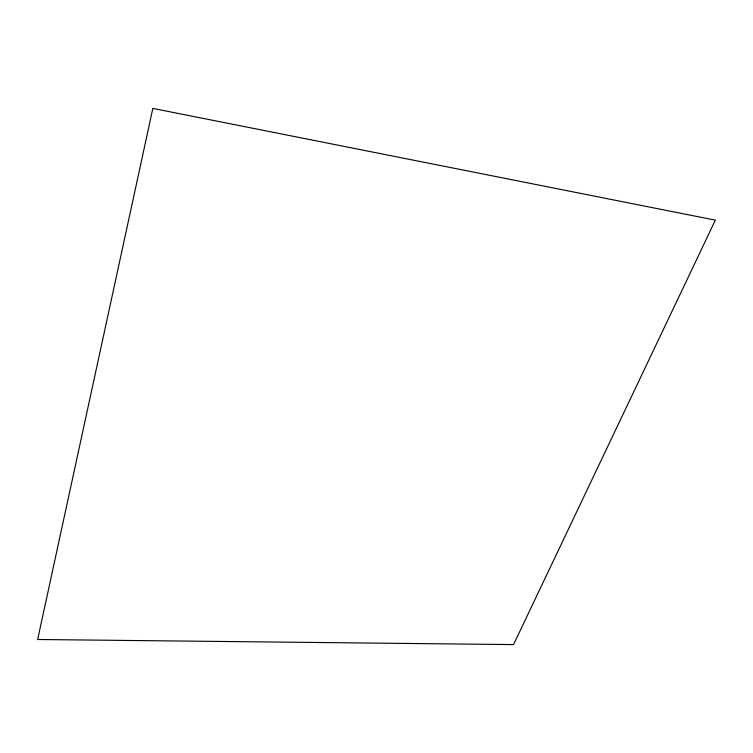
<?xml version="1.0" encoding="UTF-8"?>
<svg xmlns="http://www.w3.org/2000/svg" width="753" height="753" viewBox="0 0 753 753"><rect width="100%" height="100%" fill="white"/><g stroke="black" fill="none" stroke-linecap="round" stroke-linejoin="round"><path stroke-width="1.13" d="M152.84 108.404L37.65 639.495L513.546 644.596L715.35 220.149L152.84 108.404"/></g></svg>
